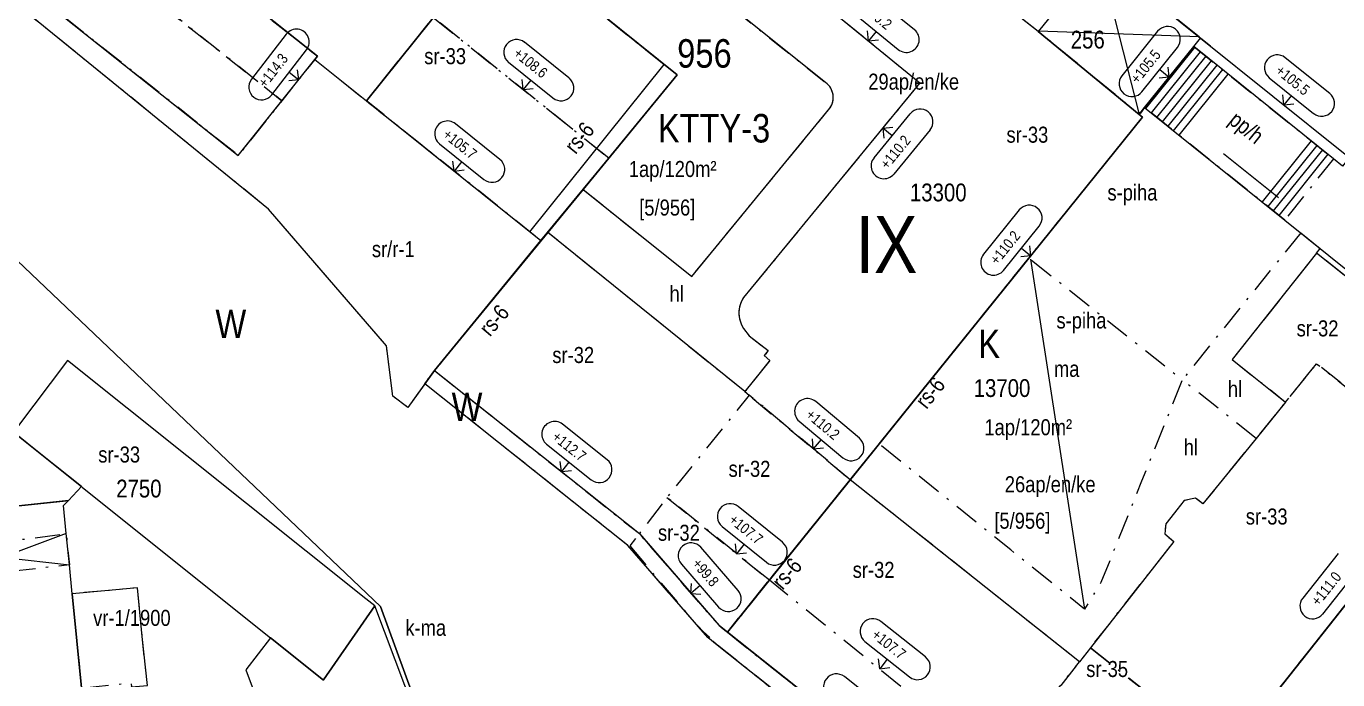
# Model space of a CAD drawing. Header units: metres. Extents: x 24485995 to 24488038, y 6819999 to 6822001.
# Drawn here: x 24487215.2 to 24487399.4, y 6821454.7 to 6821546.5 of the extents above; entities that cross this region are included whole.
import ezdxf

# ---------------------------------------------------------------- set-up
doc = ezdxf.new("R2010")
doc.units = ezdxf.units.M
for name, pattern in [('Aukot_rajalla', [0]), ('k10020', [0]), ('k10040', [10.3, 3.5, -1.5, 0.3, -1.5, 3.5]), ('K10271', [0]), ('K10430', [0]), ('k10vi1', [0])]:
    doc.linetypes.add(name, pattern=pattern)
for name, color, linetype, lineweight in [('AK_AsemakaavaTeksti_Kaupunginosan_nimi', 7, 'Continuous', 0), ('AK_AsemakaavaTeksti_Korttelinumero', 7, 'Continuous', 0), ('AK_AsemakaavaViiva_Kaupunginosan_raja', 7, 'Continuous', 0), ('AK_Kaavamerkinta_Kayttotarkoitusalue', 7, 'Continuous', 0), ('AK_KayttotarkoitusSymboliViiva_Virkistysalueen_kuvio_murtoviiva', 7, 'Continuous', 0), ('AK_KayttotarkoitusViiva', 7, 'Continuous', 0), ('AK_LiikennointiTeksti_Autopaikkamerkinta_m2', 7, 'Continuous', 0), ('AK_LiikennointiViiva_Polkuviivoitus', 7, 'Continuous', 0), ('AK_MuuAsemakaavaTeksti_Alueenosan_kayttotarkoitus', 7, 'Continuous', 0), ('AK_MuuAsemakaavaTeksti_Erityismaarays', 7, 'Continuous', 0), ('AK_MuuAsemakaavaViiva_alueenosan_raja', 7, 'Continuous', 0), ('AK_MuuAsemakaavaViiva_Erityismaaraysviiva', 7, 'Continuous', 0), ('AK_RakennusalaTeksti_Rakennusoikeus', 7, 'Continuous', 0), ('AK_RakennusalaViiva_Maanalaisen_tilan_viiva', 7, 'Continuous', 0), ('AK_RakennusalaViiva_Rakennusalan_raja__I_', 7, 'Continuous', 0), ('AK_RakentaminenTeksti_Korkeusmerkinta', 7, 'Continuous', 0), ('AK_RakentaminenTeksti_Korkeusmerkinta_ja_soikio_ja_nuoli', 7, 'Continuous', 0), ('AK_RakentaminenViiva_Kulkuaukko', 7, 'Continuous', 0), ('AK_YmparistoViiva_Istutettava_puurivi', 7, 'Continuous', 0)]:
    doc.layers.add(name, color=color, linetype=linetype, lineweight=lineweight)
doc.styles.add('ArialNarrow', font='ARIALN.TTF')

msp = doc.modelspace()

# ---------------------------------------------------------------- linework, layer by layer
at = {"layer": 'AK_AsemakaavaViiva_Kaupunginosan_raja', "linetype": 'k10020', "lineweight": 9, "flags": 128}
for points in [[(24487210, 6821517.29), (24487264.96, 6821464.96)], [(24487423.32, 6821494.06), (24487375.69, 6821433.94), (24487366.38, 6821422.18), (24487364.88, 6821420.67), (24487362.16, 6821419.93)], [(24487264.96, 6821464.96), (24487288.66, 6821399.93)]]:
    msp.add_lwpolyline(points, dxfattribs=at)
at = {"layer": 'AK_KayttotarkoitusSymboliViiva_Virkistysalueen_kuvio_murtoviiva', "linetype": 'k10vi1', "lineweight": 9, "flags": 128}
msp.add_lwpolyline([(24487440.64, 6821439.93), (24487442.96, 6821460.23), (24487441.82, 6821466.54), (24487439.82, 6821472.64), (24487437.05, 6821478.43), (24487433.57, 6821483.82), (24487429.42, 6821488.72), (24487423.32, 6821494.06), (24487375.69, 6821433.94), (24487368.24, 6821424.53)], dxfattribs=at)
at = {"layer": 'AK_KayttotarkoitusViiva', "linetype": 'Continuous', "lineweight": 20, "flags": 128}
for points in [[(24487272.51, 6821498.13), (24487268.8, 6821492.94), (24487266.65, 6821494.49), (24487265.76, 6821501.56), (24487249.21, 6821520.79), (24487160.41, 6821593.01), (24487118.31, 6821624.6)], [(24487272.51, 6821498.13), (24487306.59, 6821539.65), (24487295.86, 6821548.25), (24487319.33, 6821577.5)], [(24487398.77, 6821527.87), (24487379.14, 6821543.61), (24487372.25, 6821535.04)], [(24487372.25, 6821535.04), (24487371.5, 6821534.1), (24487371.97, 6821533.72), (24487313.66, 6821461.35)], [(24487372.25, 6821535.04), (24487391.94, 6821519.24)], [(24487404.7, 6821524.83), (24487400.79, 6821527.78), (24487400.04, 6821526.84), (24487398.77, 6821527.87)], [(24487391.94, 6821519.24), (24487423.32, 6821494.06)], [(24487299.51, 6821341.72), (24487288.66, 6821399.93), (24487264.96, 6821464.96), (24487210, 6821517.29)], [(24487378.89, 6821406.62), (24487364.53, 6821418.02), (24487312.23, 6821459.55), (24487310.89, 6821460.61), (24487299.69, 6821473.53), (24487271.17, 6821496.25), (24487272.51, 6821498.13), (24487301.29, 6821475.2), (24487312.49, 6821462.28), (24487313.66, 6821461.35), (24487364.88, 6821420.67), (24487366.38, 6821422.18)], [(24487272.51, 6821498.13), (24487301.29, 6821475.2), (24487312.49, 6821462.28), (24487313.66, 6821461.35)], [(24487366.38, 6821422.18), (24487375.69, 6821433.94), (24487423.32, 6821494.06), (24487429.42, 6821488.72), (24487433.57, 6821483.82), (24487437.05, 6821478.43), (24487439.82, 6821472.64), (24487441.82, 6821466.54), (24487442.96, 6821460.23), (24487440.3, 6821436.95)], [(24487366.38, 6821422.18), (24487364.88, 6821420.67), (24487313.66, 6821461.35)]]:
    msp.add_lwpolyline(points, dxfattribs=at)
at = {"layer": 'AK_LiikennointiViiva_Polkuviivoitus', "linetype": 'Continuous', "lineweight": 0, "flags": 128}
for points in [[(24487379.27, 6821543.51), (24487372.38, 6821534.93)], [(24487380.05, 6821542.89), (24487373.16, 6821534.31)], [(24487380.83, 6821542.26), (24487373.94, 6821533.68)], [(24487381.61, 6821541.63), (24487374.72, 6821533.05)], [(24487382.39, 6821541.01), (24487375.5, 6821532.43)], [(24487383.17, 6821540.38), (24487376.28, 6821531.8)], [(24487383.95, 6821539.76), (24487377.06, 6821531.18)], [(24487395.65, 6821530.37), (24487388.76, 6821521.79)], [(24487396.43, 6821529.74), (24487389.54, 6821521.16)], [(24487397.21, 6821529.12), (24487390.32, 6821520.54)], [(24487397.99, 6821528.49), (24487391.1, 6821519.91)]]:
    msp.add_lwpolyline(points, dxfattribs=at)
at = {"layer": 'AK_MuuAsemakaavaViiva_alueenosan_raja', "linetype": 'k10040', "lineweight": 5, "flags": 128}
for points in [[(24487105.05, 6821636.81), (24487087.71, 6821672.02), (24487104.97, 6821680.69), (24487107.1, 6821681.76), (24487121.22, 6821655.72), (24487166.27, 6821623.49), (24487168.52, 6821622.96), (24487204.2, 6821598.2), (24487213.57, 6821609.87), (24487204.31, 6821596.85), (24487181.75, 6821612.64), (24487164.87, 6821591.98), (24487244.97, 6821528.33), (24487255.72, 6821541.81), (24487262.96, 6821536.01), (24487287.47, 6821516.36), (24487272.51, 6821498.13), (24487268.8, 6821492.94), (24487266.65, 6821494.49), (24487265.76, 6821501.56), (24487249.21, 6821520.79), (24487160.41, 6821593.01), (24487107.91, 6821632.4), (24487105.05, 6821636.81)], [(24487171.09, 6821599.58), (24487176.15, 6821605.78), (24487256.08, 6821542.26), (24487255.72, 6821541.81), (24487251.09, 6821536.01), (24487171.09, 6821599.58)], [(24487164.87, 6821591.98), (24487171.09, 6821599.58), (24487251.09, 6821536.01), (24487244.97, 6821528.33), (24487164.87, 6821591.98)], [(24487315.94, 6821504.03), (24487316.71, 6821503.01), (24487319.39, 6821500.91), (24487318.81, 6821500.21), (24487319.61, 6821499.53), (24487316.09, 6821495.17), (24487330.91, 6821482.76), (24487356.16, 6821514.1), (24487371.97, 6821533.72), (24487371.5, 6821534.1), (24487357.31, 6821545.74), (24487330.45, 6821566.88), (24487319.82, 6821553.46)], [(24487272.35, 6821547.71), (24487281.51, 6821559.13), (24487295.86, 6821548.25), (24487306.59, 6821539.65), (24487296.99, 6821527.95), (24487272.35, 6821547.71)], [(24487365.87, 6821556.27), (24487379.89, 6821544.98)], [(24487364.82, 6821555.1), (24487357.94, 6821546.52), (24487357.36, 6821545.8)], [(24487308.96, 6821553.38), (24487321.02, 6821543.7), (24487327.23, 6821538.72)], [(24487325.05, 6821548.79), (24487326.26, 6821550.32), (24487340.68, 6821538.52), (24487315.94, 6821508.39)], [(24487272.35, 6821547.71), (24487296.99, 6821527.95), (24487287.47, 6821516.36), (24487262.96, 6821536.01), (24487272.35, 6821547.71)], [(24487379.14, 6821543.61), (24487380.1, 6821544.81)], [(24487380.1, 6821544.81), (24487379.89, 6821544.98)], [(24487381.51, 6821543.68), (24487380.1, 6821544.81)], [(24487379.14, 6821543.61), (24487372.25, 6821535.04)], [(24487379.14, 6821543.61), (24487398.77, 6821527.87)], [(24487293.39, 6821523.56), (24487297.56, 6821520.21), (24487308.65, 6821511.32), (24487328.06, 6821534.97)], [(24487371.41, 6821534.47), (24487371.65, 6821534.28)], [(24487372.25, 6821535.04), (24487371.65, 6821534.28)], [(24487391.94, 6821519.24), (24487372.25, 6821535.04)], [(24487398.77, 6821527.87), (24487391.94, 6821519.24)], [(24487272.51, 6821498.13), (24487301.29, 6821475.2), (24487312.49, 6821462.28), (24487313.66, 6821461.35), (24487330.91, 6821482.76), (24487316.09, 6821495.17), (24487288.43, 6821517.52), (24487272.51, 6821498.13)], [(24487394.17, 6821517.45), (24487393.38, 6821516.47), (24487377.54, 6821496.81)], [(24487394.17, 6821517.45), (24487396.92, 6821515.25)], [(24487334.98, 6821487.8), (24487343.54, 6821498.43), (24487356.01, 6821513.91), (24487371.32, 6821501.75), (24487377.54, 6821496.81), (24487371.83, 6821482.58), (24487366.12, 6821468.35), (24487363.81, 6821464.6), (24487353.45, 6821472.93), (24487343.09, 6821481.27), (24487334.98, 6821487.8)], [(24487384.54, 6821499.66), (24487392.05, 6821493.69), (24487396.41, 6821499.07), (24487415.36, 6821484.02), (24487422.9, 6821493.55), (24487396.4, 6821514.6), (24487384.54, 6821499.66)], [(24487396.4, 6821514.6), (24487396.92, 6821515.25)], [(24487364.63, 6821459.18), (24487383.7, 6821444.04), (24487415.36, 6821484.02), (24487396.41, 6821499.07), (24487392.05, 6821493.69), (24487387.89, 6821488.57), (24487380.44, 6821479.37), (24487379.4, 6821480.18), (24487377.82, 6821479.84), (24487375.23, 6821476.56), (24487375.07, 6821475.18), (24487376.36, 6821474.08), (24487364.63, 6821459.18)], [(24487378.89, 6821406.62), (24487364.53, 6821418.02), (24487312.23, 6821459.55), (24487310.89, 6821460.61), (24487299.69, 6821473.53), (24487271.17, 6821496.25), (24487272.51, 6821498.13), (24487301.29, 6821475.2), (24487312.49, 6821462.28), (24487313.66, 6821461.35), (24487346.08, 6821435.6), (24487364.88, 6821420.67), (24487366.38, 6821422.18), (24487377.88, 6821413.55), (24487378.89, 6821406.62)], [(24487316.09, 6821495.17), (24487316.73, 6821494.66)], [(24487387.91, 6821488.58), (24487377.54, 6821496.81)], [(24487305.17, 6821480.3), (24487319.55, 6821468.66), (24487330.91, 6821482.76), (24487316.73, 6821494.66), (24487305.17, 6821480.3)], [(24487334.98, 6821487.8), (24487334.66, 6821487.41)], [(24487313.66, 6821461.35), (24487346.08, 6821435.6), (24487363.09, 6821457.21), (24487330.91, 6821482.76), (24487313.66, 6821461.35)], [(24487301.29, 6821475.2), (24487312.49, 6821462.28), (24487313.66, 6821461.35), (24487319.55, 6821468.66), (24487305.17, 6821480.3), (24487301.29, 6821475.2)], [(24487202.96, 6821472.88), (24487211.89, 6821474.04), (24487220.81, 6821475.2), (24487221.03, 6821473.02), (24487221.24, 6821470.83), (24487212.31, 6821469.78), (24487203.37, 6821468.72), (24487203.17, 6821470.8), (24487202.96, 6821472.88)], [(24487299.96, 6821473.49), (24487304.37, 6821468.26), (24487308.78, 6821463.02), (24487310.26, 6821461.47), (24487312.08, 6821459.71), (24487317.14, 6821455.64), (24487321.79, 6821451.96), (24487341.97, 6821435.95), (24487362.16, 6821419.93), (24487364.88, 6821420.67), (24487355.48, 6821428.14), (24487346.08, 6821435.6), (24487329.87, 6821448.48), (24487313.66, 6821461.35), (24487312.49, 6821462.28), (24487306.89, 6821468.74), (24487301.29, 6821475.2), (24487299.96, 6821473.49)], [(24487221.64, 6821466.75), (24487222.29, 6821460.14), (24487222.94, 6821453.53), (24487229.91, 6821454.23), (24487229.97, 6821453.68), (24487232.2, 6821453.89), (24487231.84, 6821457.32), (24487231.49, 6821460.74), (24487230.79, 6821467.6), (24487226.21, 6821467.17), (24487221.64, 6821466.75)], [(24487313.66, 6821461.35), (24487346.08, 6821435.6), (24487351.67, 6821442.7), (24487319.55, 6821468.66), (24487313.66, 6821461.35)], [(24487308.78, 6821463.02), (24487310.26, 6821461.47)], [(24487311.66, 6821460.1), (24487312.5, 6821459.33)], [(24487346.08, 6821435.6), (24487364.88, 6821420.67), (24487366.38, 6821422.18), (24487383.7, 6821444.04), (24487364.63, 6821459.18), (24487363.09, 6821457.21), (24487355.3, 6821447.31), (24487346.08, 6821435.6)]]:
    msp.add_lwpolyline(points, dxfattribs=at)
at = {"layer": 'AK_MuuAsemakaavaViiva_alueenosan_raja', "linetype": 'k10040', "lineweight": 5}
for centre, major_axis, end_param in [((24487325.91, 6821536.46), (1.49, 2.15), 6.359742), ((24487319.16, 6821506.21), (-2.18, -3.22), 5.901102)]:
    msp.add_ellipse(centre, major_axis=major_axis, ratio=1, start_param=4.712389, end_param=end_param, dxfattribs=at)
at = {"layer": 'AK_MuuAsemakaavaViiva_Erityismaaraysviiva', "linetype": 'Aukot_rajalla', "lineweight": 5, "flags": 128}
for points in [[(24487285.92, 6821517.6), (24487304.77, 6821541.1)], [(24487306.59, 6821539.64), (24487296.99, 6821527.95)], [(24487296.88, 6821527.81), (24487293.39, 6821523.56)], [(24487296.99, 6821527.95), (24487296.88, 6821527.81)], [(24487293.39, 6821523.56), (24487288.43, 6821517.52)], [(24487288.43, 6821517.52), (24487287.47, 6821516.36)], [(24487272.51, 6821498.13), (24487287.47, 6821516.36)], [(24487334.98, 6821487.8), (24487342.33, 6821496.93), (24487345.65, 6821501.06), (24487356.01, 6821513.91)], [(24487330.91, 6821482.76), (24487331.24, 6821483.17), (24487334.66, 6821487.41)], [(24487319.55, 6821468.66), (24487319.95, 6821469.16), (24487330.91, 6821482.76)], [(24487313.66, 6821461.35), (24487316.17, 6821464.47), (24487319.31, 6821468.36), (24487319.55, 6821468.66)]]:
    msp.add_lwpolyline(points, dxfattribs=at)
at = {"layer": 'AK_RakennusalaViiva_Maanalaisen_tilan_viiva', "linetype": 'Continuous', "lineweight": 5, "flags": 128}
msp.add_lwpolyline([(24487356.21, 6821513.75), (24487363.81, 6821464.6)], dxfattribs=at)
at = {"layer": 'AK_RakennusalaViiva_Rakennusalan_raja__I_', "linetype": 'K10271', "lineweight": 9, "flags": 128}
for points in [[(24487176.15, 6821605.78), (24487256.08, 6821542.26), (24487255.72, 6821541.81), (24487262.96, 6821536.01), (24487281.51, 6821559.13), (24487269.44, 6821567.61), (24487264.34, 6821561.29), (24487252.92, 6821569.48), (24487272.31, 6821596.66), (24487254.78, 6821610.46), (24487241, 6821590.44), (24487213.57, 6821609.87), (24487204.31, 6821596.85), (24487181.75, 6821612.64), (24487176.15, 6821605.78)], [(24487314.1, 6821598.83), (24487365.81, 6821556.33), (24487380.1, 6821544.81), (24487400.42, 6821528.51), (24487400.98, 6821529.19), (24487400.79, 6821529.35), (24487403.98, 6821532.98), (24487404.44, 6821532.63), (24487406.37, 6821531.08), (24487408.61, 6821531.24), (24487413.22, 6821537.12), (24487417.83, 6821543), (24487408.94, 6821550.05), (24487406.57, 6821547.24), (24487391.36, 6821559.28), (24487391.66, 6821559.67), (24487363.88, 6821581.89), (24487363.87, 6821581.83), (24487325.42, 6821612.75), (24487321.63, 6821608.09), (24487317.85, 6821603.43), (24487314.1, 6821598.83)], [(24487256.08, 6821542.26), (24487176.15, 6821605.78), (24487171.09, 6821599.58), (24487164.87, 6821591.98), (24487244.97, 6821528.33), (24487251.09, 6821536.01), (24487255.72, 6821541.81), (24487256.08, 6821542.26)], [(24487262.96, 6821536.01), (24487287.47, 6821516.36), (24487296.99, 6821527.95), (24487306.59, 6821539.65), (24487295.86, 6821548.25), (24487281.51, 6821559.13), (24487262.96, 6821536.01)], [(24487379.14, 6821543.61), (24487380.1, 6821544.81), (24487379.89, 6821544.98), (24487365.87, 6821556.27), (24487365.81, 6821556.33), (24487364.82, 6821555.1), (24487357.94, 6821546.52), (24487357.31, 6821545.74), (24487371.5, 6821534.1), (24487372.25, 6821535.04), (24487379.14, 6821543.61)], [(24487313.66, 6821461.35), (24487346.08, 6821435.6), (24487364.88, 6821420.67), (24487366.38, 6821422.18), (24487383.7, 6821444.04), (24487415.36, 6821484.02), (24487422.9, 6821493.55), (24487396.4, 6821514.6), (24487384.54, 6821499.66), (24487392.05, 6821493.69), (24487387.91, 6821488.58), (24487380.44, 6821479.37), (24487379.4, 6821480.18), (24487377.82, 6821479.84), (24487375.23, 6821476.56), (24487375.07, 6821475.18), (24487376.36, 6821474.08), (24487364.63, 6821459.18), (24487363.09, 6821457.21), (24487330.91, 6821482.76), (24487313.66, 6821461.35)], [(24487223.07, 6821481.7), (24487249.5, 6821460.57), (24487256.94, 6821454.61), (24487256.95, 6821454.65), (24487264.14, 6821465.06), (24487262.9, 6821466.05), (24487220.97, 6821499.5), (24487213.83, 6821490.02), (24487213.39, 6821489.44), (24487219.93, 6821484.21), (24487222.94, 6821481.8), (24487223.07, 6821481.7)], [(24487193.14, 6821476.71), (24487202.44, 6821478.26), (24487202.47, 6821477.87), (24487211.42, 6821478.81), (24487220.37, 6821479.76), (24487221.1, 6821479.84), (24487222.94, 6821481.8), (24487217.48, 6821486.17), (24487213.39, 6821489.44), (24487213.83, 6821490.02), (24487204.79, 6821492.88), (24487195.75, 6821495.73), (24487193.47, 6821497.78), (24487190.29, 6821494.02), (24487191.44, 6821487.15), (24487192.03, 6821483.62), (24487192.63, 6821480.02), (24487192.75, 6821479.26), (24487192.78, 6821479.04), (24487193.14, 6821476.71)], [(24487202.47, 6821477.87), (24487202.96, 6821472.88), (24487203.37, 6821468.72), (24487204.44, 6821457.75), (24487205.51, 6821446.77), (24487212.83, 6821447.41), (24487223.44, 6821448.35), (24487222.94, 6821453.53), (24487222.29, 6821460.14), (24487221.64, 6821466.75), (24487221.24, 6821470.83), (24487220.81, 6821475.2), (24487220.43, 6821479.13), (24487221.1, 6821479.84), (24487215.89, 6821479.29), (24487211.42, 6821478.81), (24487202.47, 6821477.87)], [(24487221.64, 6821466.75), (24487222.94, 6821453.53), (24487223.44, 6821448.35), (24487223.52, 6821447.56), (24487223.98, 6821442.92), (24487225.14, 6821431.3), (24487226.27, 6821419.95), (24487226.87, 6821413.98), (24487227.41, 6821408.54), (24487229.62, 6821408.74), (24487230.19, 6821402.77), (24487234.2, 6821403.15), (24487233.65, 6821408.54), (24487238.46, 6821409.3), (24487241.67, 6821409.8), (24487246.44, 6821410.55), (24487246.06, 6821413.45), (24487250.13, 6821413.85), (24487249.38, 6821419.38), (24487248.67, 6821424.54), (24487247.48, 6821425.09), (24487247.32, 6821425.95), (24487246.87, 6821428.31), (24487246.42, 6821430.67), (24487242.49, 6821430.18), (24487238.55, 6821429.69), (24487236.89, 6821430.61), (24487233.15, 6821430.12), (24487231.82, 6821443.61), (24487230.98, 6821443.53), (24487230.51, 6821448.26), (24487229.97, 6821453.68), (24487232.2, 6821453.89), (24487231.49, 6821460.74), (24487230.79, 6821467.6), (24487226.21, 6821467.17), (24487221.64, 6821466.75)], [(24487267.53, 6821393.66), (24487289.2, 6821394.07), (24487287.78, 6821402), (24487279.8, 6821423.53), (24487264.14, 6821465.06), (24487256.95, 6821454.65), (24487256.94, 6821454.61), (24487249.5, 6821460.57), (24487246.01, 6821456.07), (24487265.95, 6821402.77), (24487266, 6821402.63), (24487266.9, 6821400.21), (24487267.57, 6821395.53), (24487267.53, 6821393.66)]]:
    msp.add_lwpolyline(points, dxfattribs=at)
for points in [[(24487315.94, 6821508.39, 0.306247), (24487315.94, 6821504.03), (24487315.94, 6821504.03), (24487316.71, 6821503.01), (24487319.39, 6821500.91), (24487318.81, 6821500.21), (24487319.61, 6821499.53), (24487316.09, 6821495.17), (24487288.43, 6821517.52), (24487272.51, 6821498.13), (24487301.29, 6821475.2), (24487312.49, 6821462.28), (24487313.66, 6821461.35), (24487371.97, 6821533.72), (24487371.5, 6821534.1), (24487357.31, 6821545.74), (24487330.45, 6821566.88), (24487319.82, 6821553.46), (24487319.82, 6821553.46, 0.627553), (24487325.05, 6821548.79), (24487325.05, 6821548.79), (24487326.26, 6821550.32), (24487340.68, 6821538.52), (24487315.94, 6821508.39), (24487315.94, 6821508.39)], [(24487327.23, 6821538.72), (24487303.5, 6821557.77), (24487295.86, 6821548.25), (24487306.59, 6821539.65), (24487293.39, 6821523.56), (24487308.65, 6821511.32), (24487328.06, 6821534.97, 0.436818), (24487327.23, 6821538.72), (24487327.23, 6821538.72)]]:
    msp.add_lwpolyline(points, format="xyb", dxfattribs=at)
at = {"layer": 'AK_RakentaminenTeksti_Korkeusmerkinta_ja_soikio_ja_nuoli', "linetype": 'Continuous', "lineweight": 5, "flags": 128}
for points in [[(24487339.93, 6821545.99), (24487333.73, 6821551.05)], [(24487331.45, 6821548.27), (24487337.65, 6821543.2)], [(24487251.7, 6821545.37), (24487246.81, 6821539.04)], [(24487333.47, 6821544.42), (24487333.33, 6821545.83)], [(24487334.55, 6821545.73), (24487333.47, 6821544.42)], [(24487374.07, 6821545.77), (24487369.06, 6821539.53)], [(24487249.66, 6821536.84), (24487254.55, 6821543.17)], [(24487291.41, 6821539.21), (24487285.17, 6821544.22)], [(24487333.47, 6821544.42), (24487334.88, 6821544.56)], [(24487371.87, 6821537.27), (24487376.88, 6821543.51)], [(24487282.92, 6821541.41), (24487289.16, 6821536.41)], [(24487398.24, 6821537.05), (24487392, 6821542.05)], [(24487252.11, 6821540.01), (24487253.45, 6821538.97)], [(24487253.45, 6821538.97), (24487253.27, 6821540.37)], [(24487375.7, 6821539.33), (24487374.29, 6821539.18)], [(24487374.37, 6821540.39), (24487375.7, 6821539.33)], [(24487375.7, 6821539.33), (24487375.55, 6821540.74)], [(24487389.75, 6821539.25), (24487395.99, 6821534.24)], [(24487253.45, 6821538.97), (24487252.05, 6821538.79)], [(24487284.98, 6821537.58), (24487284.82, 6821538.99)], [(24487286.04, 6821538.91), (24487284.98, 6821537.58)], [(24487284.98, 6821537.58), (24487286.38, 6821537.74)], [(24487391.81, 6821535.42), (24487391.65, 6821536.82)], [(24487392.87, 6821536.74), (24487391.81, 6821535.42)], [(24487391.81, 6821535.42), (24487393.21, 6821535.57)], [(24487334.25, 6821528.01), (24487339.33, 6821534.19)], [(24487281.71, 6821527.77), (24487275.47, 6821532.77)], [(24487335.47, 6821532.18), (24487336.88, 6821532.32)], [(24487335.47, 6821532.18), (24487335.61, 6821530.77)], [(24487336.79, 6821531.1), (24487335.47, 6821532.18)], [(24487342.11, 6821531.91), (24487337.03, 6821525.72)], [(24487273.22, 6821529.96), (24487279.46, 6821524.96)], [(24487275.28, 6821526.13), (24487275.12, 6821527.54)], [(24487276.34, 6821527.46), (24487275.28, 6821526.13)], [(24487275.28, 6821526.13), (24487276.68, 6821526.29)], [(24487354.65, 6821520.67), (24487349.63, 6821514.44)], [(24487352.43, 6821512.18), (24487357.45, 6821518.41)], [(24487354.94, 6821515.3), (24487356.27, 6821514.23)], [(24487356.27, 6821514.23), (24487356.12, 6821515.64)], [(24487356.27, 6821514.23), (24487354.86, 6821514.08)], [(24487332.19, 6821488.61), (24487326.06, 6821493.75)], [(24487296.77, 6821485.58), (24487290.51, 6821490.56)], [(24487323.74, 6821490.99), (24487329.87, 6821485.85)], [(24487288.27, 6821487.75), (24487294.52, 6821482.76)], [(24487325.72, 6821487.12), (24487325.59, 6821488.53)], [(24487326.81, 6821488.42), (24487325.72, 6821487.12)], [(24487325.72, 6821487.12), (24487327.13, 6821487.24)], [(24487290.34, 6821483.93), (24487290.18, 6821485.33)], [(24487291.4, 6821485.25), (24487290.34, 6821483.93)], [(24487290.34, 6821483.93), (24487291.74, 6821484.08)], [(24487321.39, 6821473.98), (24487315.17, 6821479.01)], [(24487312.91, 6821476.21), (24487319.13, 6821471.18)], [(24487315.15, 6821467.23), (24487309.91, 6821473.28)], [(24487314.95, 6821472.37), (24487314.8, 6821473.78)], [(24487316.02, 6821473.7), (24487314.95, 6821472.37)], [(24487314.95, 6821472.37), (24487316.35, 6821472.52)], [(24487399.41, 6821472.42), (24487394.45, 6821466.15)], [(24487307.19, 6821470.92), (24487312.43, 6821464.88)], [(24487397.27, 6821463.91), (24487402.23, 6821470.18)], [(24487308.53, 6821466.78), (24487308.63, 6821468.19)], [(24487309.81, 6821467.9), (24487308.53, 6821466.78)], [(24487308.53, 6821466.78), (24487309.94, 6821466.68)], [(24487341.47, 6821457.89), (24487335.21, 6821462.86)], [(24487332.97, 6821460.05), (24487339.23, 6821455.07)], [(24487335.05, 6821456.23), (24487334.88, 6821457.63)], [(24487336.1, 6821457.56), (24487335.05, 6821456.23)], [(24487335.05, 6821456.23), (24487336.45, 6821456.39)], [(24487336.35, 6821450.13), (24487330.08, 6821455.11)]]:
    msp.add_lwpolyline(points, dxfattribs=at)
at = {"layer": 'AK_RakentaminenTeksti_Korkeusmerkinta_ja_soikio_ja_nuoli', "linetype": 'Continuous', "lineweight": 5}
for centre, start, end in [((24487253.13, 6821544.27), 322.3128, 142.3128), ((24487338.79, 6821544.6), 230.718, 50.718), ((24487375.47, 6821544.64), 321.251, 141.251), ((24487284.05, 6821542.81), 51.279, 231.279), ((24487390.88, 6821540.65), 51.2681, 231.2681), ((24487290.29, 6821537.81), 231.279, 51.279), ((24487370.47, 6821538.4), 141.251, 321.251), ((24487248.24, 6821537.94), 142.3128, 322.3128), ((24487397.12, 6821535.64), 231.2681, 51.2681), ((24487340.72, 6821533.05), 320.6135, 140.6135), ((24487274.35, 6821531.37), 51.282, 231.282), ((24487280.59, 6821526.36), 231.282, 51.282), ((24487335.64, 6821526.86), 140.6135, 320.6135), ((24487356.05, 6821519.54), 321.1366, 141.1366), ((24487351.03, 6821513.31), 141.1366, 321.1366), ((24487324.9, 6821492.37), 50.0132, 230.0132), ((24487289.39, 6821489.16), 51.4572, 231.4572), ((24487331.03, 6821487.23), 230.0132, 50.0132), ((24487295.65, 6821484.17), 231.4572, 51.4572), ((24487314.04, 6821477.61), 51.0502, 231.0502), ((24487308.55, 6821472.1), 40.9261, 220.9261), ((24487320.26, 6821472.58), 231.0502, 51.0502), ((24487313.79, 6821466.05), 220.9261, 40.9261), ((24487395.86, 6821465.03), 141.6121, 321.6121), ((24487334.09, 6821461.46), 51.5545, 231.5545), ((24487340.35, 6821456.48), 231.5545, 51.5545), ((24487328.97, 6821453.7), 51.5545, 231.5545)]:
    msp.add_arc(centre, 1.8, start, end, dxfattribs=at)
at = {"layer": 'AK_RakentaminenViiva_Kulkuaukko', "linetype": 'Continuous', "lineweight": 5, "flags": 128}
for points in [[(24487365.81, 6821556.33), (24487371.5, 6821534.1)], [(24487379.89, 6821544.98), (24487357.36, 6821545.8)], [(24487220.81, 6821475.2), (24487203.37, 6821468.72)], [(24487202.96, 6821472.88), (24487221.24, 6821470.83)]]:
    msp.add_lwpolyline(points, dxfattribs=at)
at = {"layer": 'AK_YmparistoViiva_Istutettava_puurivi', "linetype": 'K10430', "lineweight": 5, "flags": 128}
msp.add_lwpolyline([(24487383.35, 6821528.61), (24487391.04, 6821522.44)], dxfattribs=at)

# ---------------------------------------------------------------- texts
at = {"layer": 'AK_AsemakaavaTeksti_Kaupunginosan_nimi', "linetype": 'Continuous', "lineweight": 0, "style": 'ArialNarrow'}
msp.add_text('IX', height=8, dxfattribs=at).set_placement((24487331.68, 6821511.81))
at = {"layer": 'AK_AsemakaavaTeksti_Korttelinumero', "linetype": 'Continuous', "lineweight": 5, "style": 'ArialNarrow'}
msp.add_text('956', height=4, dxfattribs=at).set_placement((24487306.61, 6821540.66))
at = {"layer": 'AK_Kaavamerkinta_Kayttotarkoitusalue', "linetype": 'Continuous', "lineweight": 0, "style": 'ArialNarrow'}
for s, p in [('KTTY-3', (24487303.89, 6821530.15)), ('W', (24487241.76, 6821502.66)), ('K', (24487348.9, 6821499.86)), ('W', (24487274.93, 6821491.01))]:
    msp.add_text(s, height=4, dxfattribs=at).set_placement(p)
at = {"layer": 'AK_LiikennointiTeksti_Autopaikkamerkinta_m2', "linetype": 'Continuous', "lineweight": 0, "style": 'ArialNarrow'}
for p in [(24487299.81, 6821525.3), (24487349.75, 6821489.02)]:
    msp.add_text('1ap/120m²', height=2.25, dxfattribs=at).set_placement(p)
at = {"layer": 'AK_MuuAsemakaavaTeksti_Alueenosan_kayttotarkoitus', "linetype": 'Continuous', "lineweight": 0, "style": 'ArialNarrow'}
msp.add_text('pp/h', height=2.25, rotation=321.2623, dxfattribs=at).set_placement((24487383.9, 6821532.94))
for s, p in [('s-piha', (24487367.03, 6821522)), ('hl', (24487305.53, 6821507.78)), ('s-piha', (24487359.87, 6821504.02)), ('ma', (24487359.52, 6821497.22)), ('hl', (24487383.94, 6821494.39)), ('hl', (24487377.74, 6821486.2)), ('vr-1/1900', (24487224.58, 6821462.24)), ('k-ma', (24487268.43, 6821460.85))]:
    msp.add_text(s, height=2.25, dxfattribs=at).set_placement(p)
at = {"layer": 'AK_MuuAsemakaavaTeksti_Erityismaarays', "linetype": 'Continuous', "lineweight": 0, "style": 'ArialNarrow'}
for s, p in [('sr-33', (24487271.08, 6821541.15)), ('29ap/en/ke', (24487333.44, 6821537.57)), ('sr-33', (24487352.85, 6821530.12)), ('[5/956]', (24487301.27, 6821519.88)), ('sr/r-1', (24487263.73, 6821514.04)), ('sr-32', (24487393.6, 6821502.91)), ('sr-32', (24487289.07, 6821499.17)), ('sr-33', (24487225.3, 6821485.19)), ('sr-32', (24487313.82, 6821483.18)), ('26ap/en/ke', (24487352.61, 6821481.01)), ('sr-33', (24487386.46, 6821476.48)), ('[5/956]', (24487351.14, 6821475.89)), ('sr-32', (24487303.91, 6821474.2)), ('sr-32', (24487331.25, 6821468.99)), ('sr-35', (24487364.05, 6821455.06))]:
    msp.add_text(s, height=2.25, dxfattribs=at).set_placement(p)
for rotation, p in [(51.089, (24487292.34, 6821528.38)), (49.7442, (24487280.31, 6821502.76)), (51.3599, (24487341.62, 6821492.57)), (49.24, (24487321.41, 6821467.18))]:
    msp.add_text('rs-6', height=2.25, rotation=rotation, dxfattribs=at).set_placement(p)
at = {"layer": 'AK_RakennusalaTeksti_Rakennusoikeus', "linetype": 'Continuous', "lineweight": 0, "style": 'ArialNarrow'}
for s, p in [('256', (24487361.88, 6821543.35)), ('13300', (24487339.29, 6821521.88)), ('13700', (24487348.24, 6821494.4)), ('2750', (24487227.82, 6821480.28))]:
    msp.add_text(s, height=2.5, dxfattribs=at).set_placement(p)
at = {"layer": 'AK_RakentaminenTeksti_Korkeusmerkinta', "linetype": 'Continuous', "lineweight": 0, "style": 'ArialNarrow'}
for s, rotation, p in [('+110.2', 320.718, (24487331.87, 6821549.25)), ('+108.6', 321.279, (24487283.48, 6821542.41)), ('+105.5', 51.2511, (24487371.3, 6821538.28)), ('+114.3', 52.1576, (24487248.8, 6821537.71)), ('+105.5', 321.2681, (24487390.52, 6821539.98)), ('+105.7', 321.282, (24487273.56, 6821531)), ('+110.2', 50.6094, (24487336.14, 6821526.27)), ('+110.2', 51.1365, (24487351.57, 6821512.84)), ('+110.2', 320.0133, (24487324.55, 6821491.67)), ('+112.7', 321.4571, (24487288.91, 6821488.53)), ('+107.7', 321.0503, (24487313.74, 6821476.89)), ('+99.8', 310.9262, (24487308.6, 6821470.9)), ('+111.0', 51.612, (24487396.69, 6821464.92)), ('+107.7', 321.5545, (24487333.8, 6821460.73))]:
    msp.add_text(s, height=1.5, rotation=rotation, dxfattribs=at).set_placement(p)

doc.saveas('drawing.dxf')
